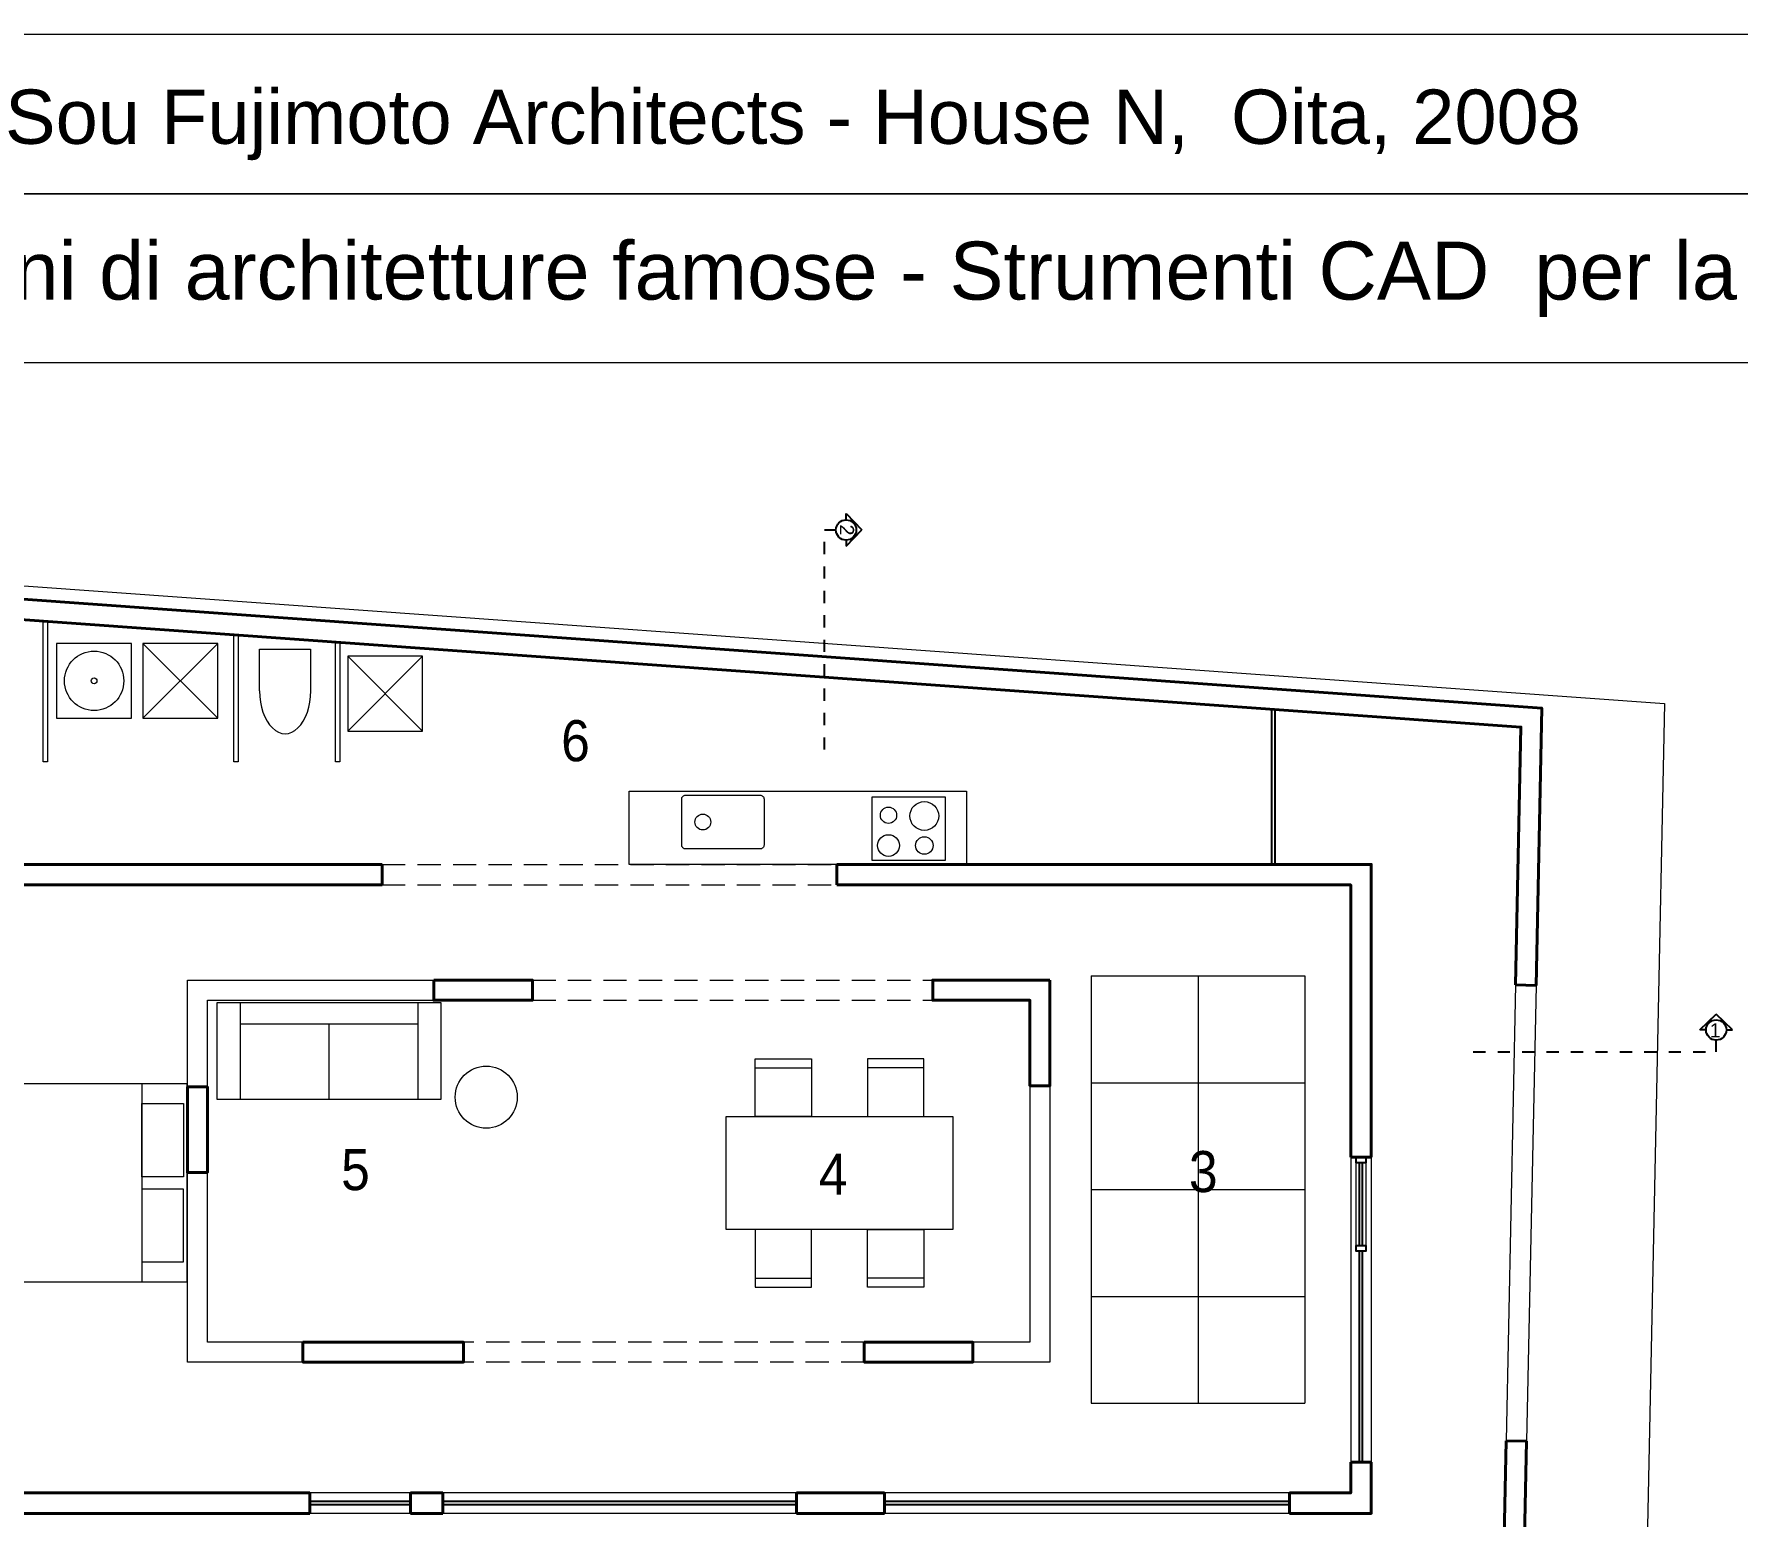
# Model space of a CAD drawing. Header units: millimetres. Extents: x 2810.5 to 2848.4, y 1624.4 to 1676.1.
# Drawn here: x 2818.52 to 2832.47, y 1663.92 to 1676.06 of the extents above; entities that cross this region are included whole.
import ezdxf

# ---------------------------------------------------------------- set-up
doc = ezdxf.new("R2010")
doc.units = ezdxf.units.MM
for name, pattern in [('CONTINUA', [0]), ('TRATTEGGIATA2', [9.525, 6.35, -3.175]), ('TRATTOPUNTO2', [12.7, 6.35, -3.175, 0, -3.175])]:
    doc.linetypes.add(name, pattern=pattern)
for name, color, linetype, lineweight in [('ARREDI_attrezzature_furniture', 175, 'Continuous', 9), ('MURATURA_section_wall', 7, 'Continuous', 40), ('PROIEZIONI_finissime_fine lines', 251, 'Continuous', 9), ('PROIEZIONI_projections', 145, 'Continuous', 13), ('PROIEZIONI_tratteggiate_dashed', 1, 'TRATTEGGIATA2', 9), ('QUOTE_shares', 252, 'Continuous', 18), ('SEZIONI_medie_small_section', 2, 'Continuous', 25)]:
    doc.layers.add(name, color=color, linetype=linetype, lineweight=lineweight)
doc.layers.add('SCRITTE_txt', color=7, linetype='Continuous')
doc.layers.add('VETRATE_sezioni_windows_sections', color=7, linetype='Continuous', true_color=0x4d79ff)
doc.styles.get("Standard").update_dxf_attribs({"font": 'arial.ttf'})

msp = doc.modelspace()

# ---------------------------------------------------------------- linework, layer by layer
at = {"layer": 'ARREDI_attrezzature_furniture'}
for p, q in [((2819.416, 1671.069), (2819.416, 1671.069)), ((2819.416, 1671.069), (2820.029, 1670.456)), ((2819.416, 1670.456), (2820.029, 1671.069)), ((2820.37, 1671.02), (2820.787, 1671.02)), ((2820.37, 1670.68), (2820.37, 1671.02)), ((2820.787, 1671.02), (2820.787, 1670.68)), ((2821.092, 1670.964), (2821.705, 1670.35)), ((2821.092, 1670.35), (2821.705, 1670.964)), ((2820.211, 1668.128), (2820.211, 1667.335)), ((2821.665, 1668.128), (2821.665, 1667.335)), ((2820.211, 1667.953), (2821.665, 1667.953)), ((2820.938, 1667.953), (2820.938, 1667.335)), ((2824.428, 1667.595), (2824.89, 1667.595)), ((2825.809, 1667.595), (2825.348, 1667.595)), ((2819.406, 1667.466), (2819.406, 1665.84)), ((2824.428, 1665.871), (2824.89, 1665.871)), ((2825.809, 1665.871), (2825.348, 1665.871))]:
    msp.add_line(p, q, dxfattribs=at)
for points in [[(2818.634, 1671.248), (2818.634, 1670.098), (2818.599, 1670.098), (2818.599, 1671.251)], [(2820.196, 1671.136), (2820.196, 1670.098), (2820.16, 1670.098), (2820.16, 1671.139)], [(2821.027, 1671.076), (2821.027, 1670.098), (2820.991, 1670.098), (2820.991, 1671.079)]]:
    msp.add_lwpolyline(points, dxfattribs=at)
for points in [[(2819.323, 1671.069), (2818.709, 1671.069), (2818.709, 1670.456), (2819.323, 1670.456)], [(2820.029, 1671.069), (2819.416, 1671.069), (2819.416, 1670.456), (2820.029, 1670.456)], [(2821.705, 1670.964), (2821.092, 1670.964), (2821.092, 1670.35), (2821.705, 1670.35)], [(2823.396, 1669.86), (2826.158, 1669.86), (2826.158, 1669.259), (2823.396, 1669.259)], [(2825.384, 1669.812), (2825.984, 1669.812), (2825.984, 1669.292), (2825.384, 1669.292)], [(2820.023, 1668.128), (2821.854, 1668.128), (2821.854, 1667.335), (2820.023, 1667.335)], [(2824.428, 1667.668), (2824.89, 1667.668), (2824.89, 1667.195), (2824.428, 1667.195)], [(2825.809, 1667.668), (2825.348, 1667.668), (2825.348, 1667.195), (2825.809, 1667.195)], [(2817.74, 1667.466), (2819.776, 1667.466), (2819.776, 1665.84), (2817.74, 1665.84)], [(2819.406, 1667.301), (2819.749, 1667.301), (2819.749, 1666.703), (2819.406, 1666.703)], [(2824.191, 1667.195), (2826.046, 1667.195), (2826.046, 1666.272), (2824.191, 1666.272)], [(2819.406, 1666.005), (2819.749, 1666.005), (2819.749, 1666.602), (2819.406, 1666.602)], [(2824.428, 1665.799), (2824.89, 1665.799), (2824.89, 1666.272), (2824.428, 1666.272)], [(2825.809, 1665.799), (2825.348, 1665.799), (2825.348, 1666.272), (2825.809, 1666.272)]]:
    msp.add_lwpolyline(points, close=True, dxfattribs=at)
msp.add_lwpolyline([(2823.858, 1669.826), (2824.468, 1669.826, -0.414214), (2824.5, 1669.794), (2824.5, 1669.417, -0.414214), (2824.468, 1669.386), (2823.858, 1669.386, -0.414214), (2823.826, 1669.417), (2823.826, 1669.794, -0.414214)], format="xyb", close=True, dxfattribs=at)
for centre, radius in [((2819.016, 1670.762), 0.243), ((2819.016, 1670.762), 0.0236), ((2825.812, 1669.656), 0.118), ((2823.999, 1669.606), 0.0648), ((2825.519, 1669.662), 0.0667), ((2825.519, 1669.414), 0.0888), ((2825.812, 1669.414), 0.0716), ((2822.226, 1667.354), 0.254)]:
    msp.add_circle(centre, radius, dxfattribs=at)
msp.add_ellipse((2820.58, 1670.68), major_axis=(0, -0.351), ratio=0.597395, start_param=4.712389, end_param=7.853982, dxfattribs=at)
at = {"layer": 'MURATURA_section_wall'}
for p, q in [((2821.373, 1669.259), (2821.373, 1669.092)), ((2825.095, 1669.259), (2825.095, 1669.092)), ((2830.652, 1668.273), (2830.82, 1668.269)), ((2829.303, 1666.863), (2829.471, 1666.863)), ((2830.575, 1664.54), (2830.743, 1664.537)), ((2829.303, 1664.367), (2829.471, 1664.367)), ((2820.782, 1664.114), (2820.782, 1663.947)), ((2821.607, 1664.114), (2821.607, 1663.947)), ((2821.871, 1664.114), (2821.871, 1663.947)), ((2824.767, 1664.114), (2824.767, 1663.947)), ((2825.487, 1664.114), (2825.487, 1663.947)), ((2828.802, 1664.114), (2828.802, 1663.947))]:
    msp.add_line(p, q, dxfattribs=at)
for points in [[(2812.805, 1670.013), (2812.805, 1671.834), (2830.867, 1670.539), (2830.82, 1668.269)], [(2812.973, 1670.013), (2812.973, 1671.654), (2830.696, 1670.383), (2830.652, 1668.273)], [(2816.227, 1668.829), (2816.227, 1669.259), (2821.373, 1669.259)], [(2825.095, 1669.259), (2829.471, 1669.259), (2829.471, 1666.863)], [(2816.394, 1668.829), (2816.394, 1669.092), (2821.373, 1669.092)], [(2825.095, 1669.092), (2829.303, 1669.092), (2829.303, 1666.863)], [(2830.575, 1664.54), (2830.491, 1660.472), (2828.575, 1660.39)], [(2830.743, 1664.537), (2830.655, 1660.312), (2828.582, 1660.223)], [(2829.471, 1664.367), (2829.471, 1663.947), (2828.802, 1663.947)], [(2829.303, 1664.367), (2829.303, 1664.114), (2828.802, 1664.114)], [(2820.782, 1664.114), (2818.246, 1664.114)], [(2821.871, 1664.114), (2821.607, 1664.114)], [(2825.487, 1664.114), (2824.767, 1664.114)], [(2820.782, 1663.947), (2818.246, 1663.947)], [(2821.871, 1663.947), (2821.607, 1663.947)], [(2825.487, 1663.947), (2824.767, 1663.947)]]:
    msp.add_lwpolyline(points, dxfattribs=at)
for points in [[(2821.797, 1668.312), (2822.604, 1668.312), (2822.604, 1668.148), (2821.797, 1668.148)], [(2826.84, 1668.312), (2825.881, 1668.312), (2825.881, 1668.148), (2826.677, 1668.148), (2826.677, 1667.448), (2826.84, 1667.448)], [(2819.78, 1667.438), (2819.944, 1667.438), (2819.944, 1666.738), (2819.78, 1666.738)], [(2820.726, 1665.348), (2822.041, 1665.348), (2822.041, 1665.185), (2820.726, 1665.185)], [(2825.321, 1665.348), (2826.21, 1665.348), (2826.21, 1665.185), (2825.321, 1665.185)]]:
    msp.add_lwpolyline(points, close=True, dxfattribs=at)
at = {"layer": 'PROIEZIONI_finissime_fine lines'}
for p, q in [((2810.486, 1673.368), (2848.388, 1673.368)), ((2827.179, 1668.346), (2827.179, 1664.848)), ((2827.179, 1668.346), (2828.928, 1668.346)), ((2828.054, 1668.346), (2828.054, 1664.848)), ((2828.928, 1668.346), (2828.928, 1664.848)), ((2827.179, 1667.472), (2828.928, 1667.472)), ((2829.347, 1666.14), (2829.347, 1666.817)), ((2829.426, 1666.817), (2829.426, 1666.14)), ((2827.179, 1666.597), (2828.928, 1666.597)), ((2827.179, 1665.723), (2828.928, 1665.723)), ((2827.179, 1664.848), (2828.928, 1664.848))]:
    msp.add_line(p, q, dxfattribs=at)
for points in [[(2810.486, 1676.057), (2848.388, 1676.057), (2848.388, 1674.749), (2810.486, 1674.749)], [(2810.486, 1674.749), (2848.388, 1674.749), (2848.388, 1631.87), (2810.486, 1631.87)], [(2811.779, 1658.491), (2811.779, 1672.018), (2831.872, 1670.576), (2831.64, 1659.342)]]:
    msp.add_lwpolyline(points, close=True, dxfattribs=at)
at = {"layer": 'PROIEZIONI_projections'}
for points in [[(2819.78, 1667.438), (2819.78, 1668.312), (2821.797, 1668.312)], [(2830.652, 1668.273), (2830.575, 1664.54)], [(2830.82, 1668.269), (2830.743, 1664.537)], [(2819.944, 1667.438), (2819.944, 1668.148), (2821.797, 1668.148)], [(2826.84, 1667.448), (2826.84, 1665.185), (2826.21, 1665.185)], [(2826.677, 1667.448), (2826.677, 1665.348), (2826.21, 1665.348)], [(2829.303, 1666.863), (2829.303, 1664.367)], [(2829.471, 1666.863), (2829.471, 1664.367)], [(2820.726, 1665.185), (2819.78, 1665.185), (2819.78, 1666.738)], [(2820.726, 1665.348), (2819.944, 1665.348), (2819.944, 1666.738)], [(2821.607, 1664.114), (2818.246, 1664.114)], [(2824.767, 1664.114), (2821.871, 1664.114)], [(2828.802, 1664.114), (2825.487, 1664.114)], [(2821.607, 1663.947), (2820.782, 1663.947)], [(2824.767, 1663.947), (2821.871, 1663.947)], [(2828.802, 1663.947), (2825.487, 1663.947)]]:
    msp.add_lwpolyline(points, dxfattribs=at)
at = {"layer": 'PROIEZIONI_tratteggiate_dashed', "ltscale": 0.03}
for points in [[(2821.373, 1669.259), (2825.095, 1669.259)], [(2821.373, 1669.092), (2825.095, 1669.092)], [(2822.604, 1668.312), (2825.881, 1668.312)], [(2822.604, 1668.148), (2825.881, 1668.148)], [(2825.321, 1665.348), (2822.041, 1665.348)], [(2825.321, 1665.185), (2822.041, 1665.185)]]:
    msp.add_lwpolyline(points, dxfattribs=at)
at = {"layer": 'SEZIONI_medie_small_section', "ltscale": 0.1}
for p, q in [((2825.172, 1672.08), (2825.172, 1672.131)), ((2825.172, 1672.131), (2825.301, 1671.997)), ((2825.172, 1671.864), (2825.301, 1671.997)), ((2825.172, 1671.914), (2825.172, 1671.864)), ((2832.162, 1667.904), (2832.295, 1668.033)), ((2832.429, 1667.904), (2832.295, 1668.033)), ((2832.212, 1667.904), (2832.162, 1667.904)), ((2832.379, 1667.904), (2832.429, 1667.904))]:
    msp.add_line(p, q, dxfattribs=at)
at = {"layer": 'SEZIONI_medie_small_section', "linetype": 'TRATTOPUNTO2', "ltscale": 0.01}
for points in [[(2824.994, 1670.199), (2824.994, 1671.997), (2825.088, 1671.997)], [(2830.306, 1667.726), (2832.295, 1667.726), (2832.295, 1667.821)]]:
    msp.add_lwpolyline(points, dxfattribs=at)
at = {"layer": 'SEZIONI_medie_small_section'}
for points in [[(2829.347, 1666.863), (2829.426, 1666.863), (2829.426, 1666.817), (2829.347, 1666.817)], [(2829.347, 1666.14), (2829.426, 1666.14), (2829.426, 1666.094), (2829.347, 1666.094)]]:
    msp.add_lwpolyline(points, close=True, dxfattribs=at)
at = {"layer": 'SEZIONI_medie_small_section', "ltscale": 0.1}
for centre in [(2825.172, 1671.997), (2832.295, 1667.904)]:
    msp.add_circle(centre, 0.0832, dxfattribs=at)
at = {"layer": 'VETRATE_sezioni_windows_sections'}
for p, q in [((2828.658, 1669.259), (2828.658, 1670.529)), ((2828.684, 1669.259), (2828.684, 1670.527))]:
    msp.add_line(p, q, dxfattribs=at)
for points in [[(2829.374, 1666.14), (2829.374, 1666.817)], [(2829.4, 1666.14), (2829.4, 1666.817)], [(2829.374, 1664.372), (2829.374, 1666.094)], [(2829.4, 1664.372), (2829.4, 1666.094)], [(2821.607, 1664.043), (2820.782, 1664.043)], [(2821.607, 1664.017), (2820.782, 1664.017)], [(2824.767, 1664.043), (2821.871, 1664.043)], [(2824.767, 1664.017), (2821.871, 1664.017)], [(2828.802, 1664.043), (2825.487, 1664.043)], [(2828.802, 1664.017), (2825.487, 1664.017)]]:
    msp.add_lwpolyline(points, dxfattribs=at)

# ---------------------------------------------------------------- texts
at = {"layer": 'QUOTE_shares', "char_height": 0.336, "attachment_point": 1}
for s, insert in [('\\pi0.35746;{\\W0.9;6}', (2822.482, 1670.44)), ('\\pi0.35705;{\\W0.9;5}', (2820.681, 1666.929)), ('\\pi0.35272;{\\W0.9;4}', (2824.595, 1666.891)), ('\\pi0.35829;{\\W0.9;3}', (2827.62, 1666.913))]:
    msp.add_mtext_dynamic_manual_height_columns(s, width=0.9146, gutter_width=12.5, heights=[0], dxfattribs=dict(at, insert=insert))
at = {"layer": 'SCRITTE_txt', "color": 7, "linetype": 'CONTINUA'}
msp.add_text('Sou Fujimoto Architects - House N,  Oita, 2008', height=0.44429, dxfattribs=at).set_placement((2818.287, 1675.158))
at = {"layer": 'SCRITTE_txt', "color": 251, "true_color": 0x6b6b6b}
msp.add_text('www.archweb.it -   Disegni di architetture famose - Strumenti CAD  per la progettazione - Blocchi dwg - Architectural drawings', height=0.474457, dxfattribs=at).set_placement((2811.065, 1673.883))
at = {"layer": 'SEZIONI_medie_small_section'}
msp.add_text('2', height=0.116, rotation=270, dxfattribs=at).set_placement((2825.121, 1672.042))
msp.add_text('1', height=0.116, dxfattribs=at).set_placement((2832.242, 1667.843))

doc.saveas('drawing.dxf')
